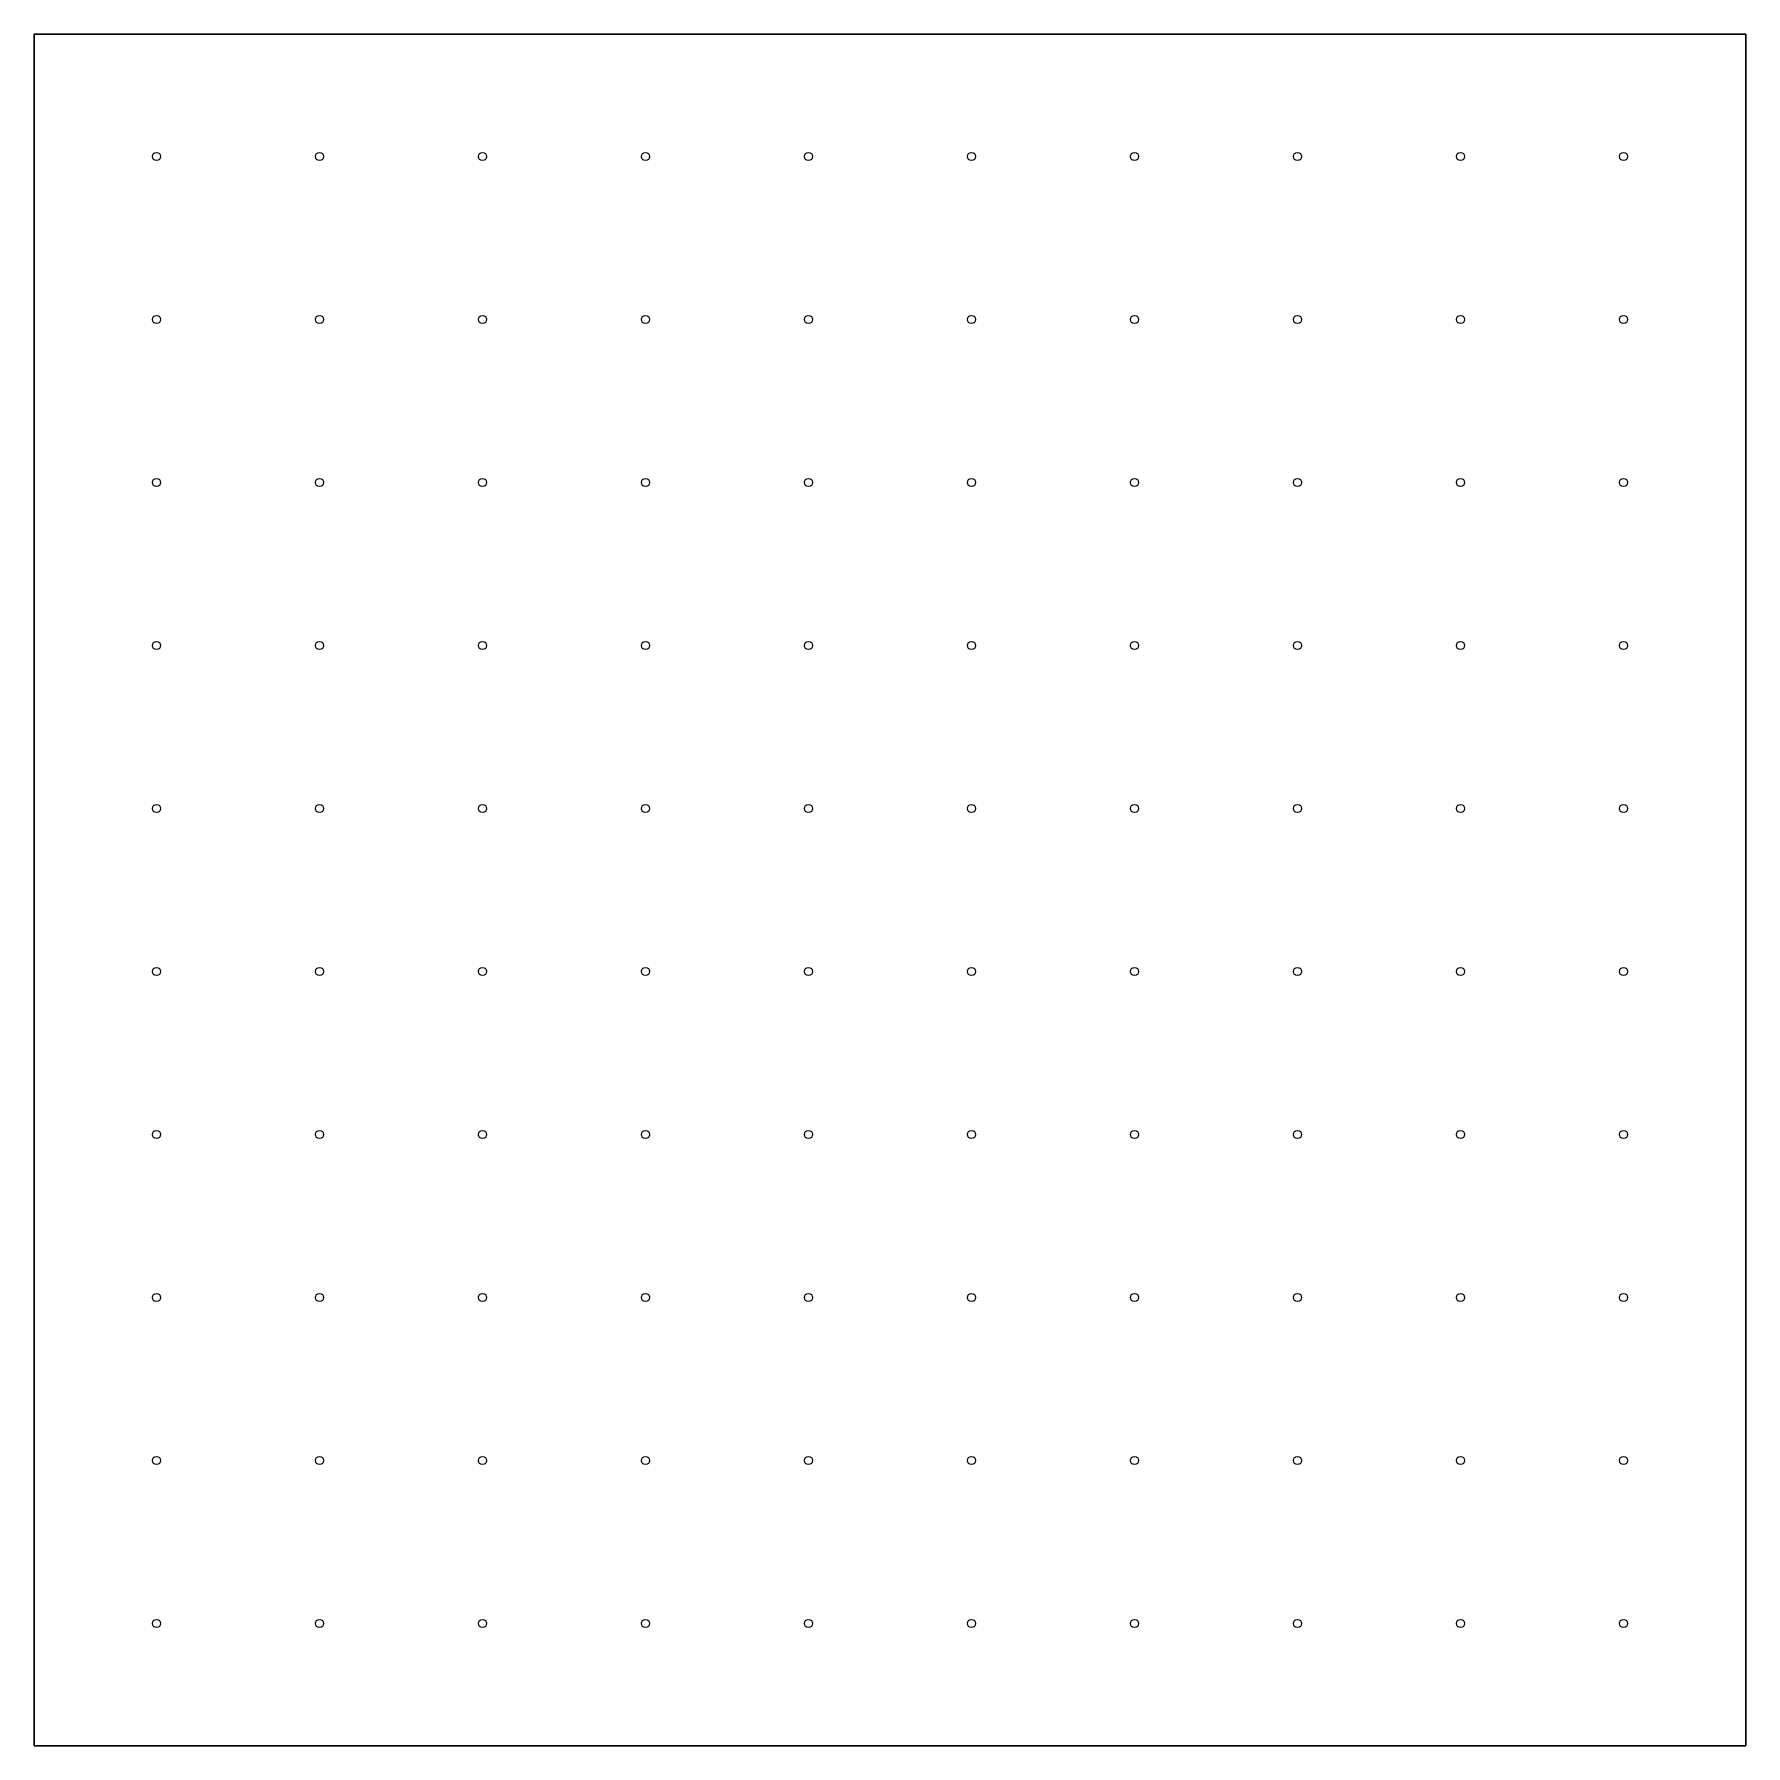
# Model space of a CAD drawing. Header units: millimetres. Extents: x -210 to 0, y -210 to 0.
import ezdxf

# ---------------------------------------------------------------- set-up
doc = ezdxf.new("R2010")
doc.units = ezdxf.units.MM
doc.layers.get('0').update_dxf_attribs({"linetype": 'CONTINUOUS'})

msp = doc.modelspace()

# ---------------------------------------------------------------- linework, layer by layer
for points in [[(-210, 0), (-210, -210), (0, -210), (0, 0)], [(-210, 0), (0, 0), (0, -210), (-210, -210)]]:
    msp.add_lwpolyline(points, close=True)
for centre in [(-195, -15), (-195, -15), (-175, -15), (-175, -15), (-155, -15), (-155, -15), (-135, -15), (-135, -15), (-115, -15), (-115, -15), (-95, -15), (-95, -15), (-75, -15), (-75, -15), (-55, -15), (-55, -15), (-35, -15), (-35, -15), (-15, -15), (-15, -15), (-195, -35), (-195, -35), (-175, -35), (-175, -35), (-155, -35), (-155, -35), (-135, -35), (-135, -35), (-115, -35), (-115, -35), (-95, -35), (-95, -35), (-75, -35), (-75, -35), (-55, -35), (-55, -35), (-35, -35), (-35, -35), (-15, -35), (-15, -35), (-195, -55), (-195, -55), (-175, -55), (-175, -55), (-155, -55), (-155, -55), (-135, -55), (-135, -55), (-115, -55), (-115, -55), (-95, -55), (-95, -55), (-75, -55), (-75, -55), (-55, -55), (-55, -55), (-35, -55), (-35, -55), (-15, -55), (-15, -55), (-195, -75), (-195, -75), (-175, -75), (-175, -75), (-155, -75), (-155, -75), (-135, -75), (-135, -75), (-115, -75), (-115, -75), (-95, -75), (-95, -75), (-75, -75), (-75, -75), (-55, -75), (-55, -75), (-35, -75), (-35, -75), (-15, -75), (-15, -75), (-195, -95), (-195, -95), (-175, -95), (-175, -95), (-155, -95), (-155, -95), (-135, -95), (-135, -95), (-115, -95), (-115, -95), (-95, -95), (-95, -95), (-75, -95), (-75, -95), (-55, -95), (-55, -95), (-35, -95), (-35, -95), (-15, -95), (-15, -95), (-195, -115), (-195, -115), (-175, -115), (-175, -115), (-155, -115), (-155, -115), (-135, -115), (-135, -115), (-115, -115), (-115, -115), (-95, -115), (-95, -115), (-75, -115), (-75, -115), (-55, -115), (-55, -115), (-35, -115), (-35, -115), (-15, -115), (-15, -115), (-195, -135), (-195, -135), (-175, -135), (-175, -135), (-155, -135), (-155, -135), (-135, -135), (-135, -135), (-115, -135), (-115, -135), (-95, -135), (-95, -135), (-75, -135), (-75, -135), (-55, -135), (-55, -135), (-35, -135), (-35, -135), (-15, -135), (-15, -135), (-195, -155), (-195, -155), (-175, -155), (-175, -155), (-155, -155), (-155, -155), (-135, -155), (-135, -155), (-115, -155), (-115, -155), (-95, -155), (-95, -155), (-75, -155), (-75, -155), (-55, -155), (-55, -155), (-35, -155), (-35, -155), (-15, -155), (-15, -155), (-195, -175), (-195, -175), (-175, -175), (-175, -175), (-155, -175), (-155, -175), (-135, -175), (-135, -175), (-115, -175), (-115, -175), (-95, -175), (-95, -175), (-75, -175), (-75, -175), (-55, -175), (-55, -175), (-35, -175), (-35, -175), (-15, -175), (-15, -175), (-195, -195), (-195, -195), (-175, -195), (-175, -195), (-155, -195), (-155, -195), (-135, -195), (-135, -195), (-115, -195), (-115, -195), (-95, -195), (-95, -195), (-75, -195), (-75, -195), (-55, -195), (-55, -195), (-35, -195), (-35, -195), (-15, -195), (-15, -195)]:
    msp.add_circle(centre, 0.5)

doc.saveas('drawing.dxf')
